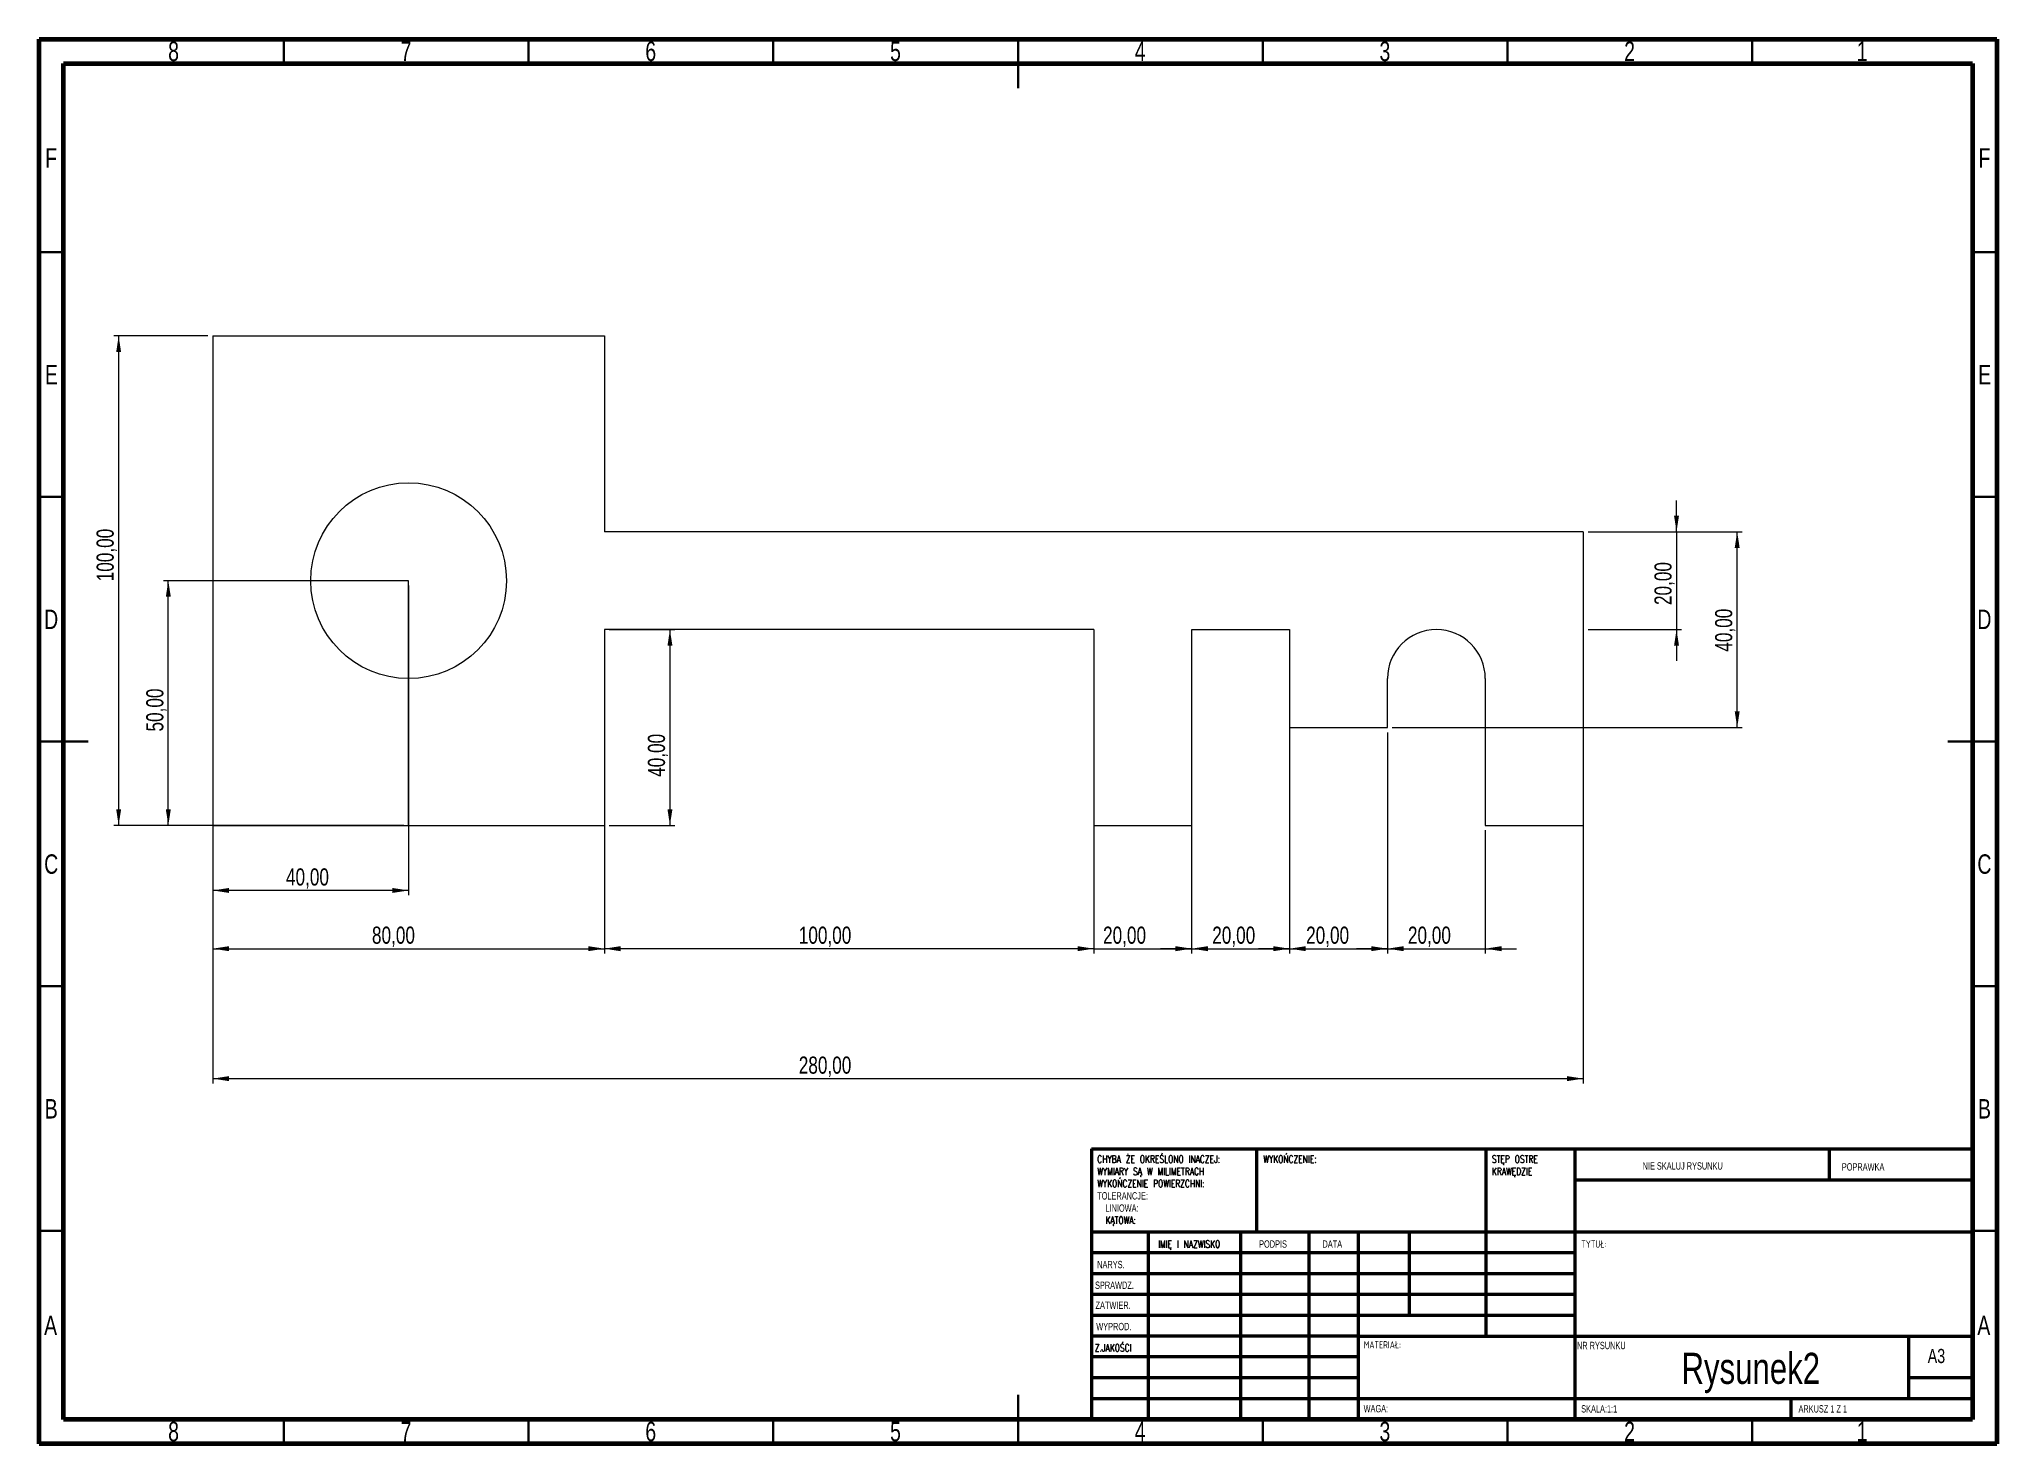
# Model space of a CAD drawing. Header units: millimetres. Extents: x 15 to 415, y 5 to 292.
import ezdxf

# ---------------------------------------------------------------- set-up
doc = ezdxf.new("R2010")
doc.units = ezdxf.units.MM
doc.styles.add('SLDTEXTSTYLE0', font='TXT', dxfattribs={"width": 0.75})
doc.styles.add('SLDTEXTSTYLE1', font='TXT', dxfattribs={"width": 0.75, "bigfont": 'bigfont'})
doc.styles.add('SLDTEXTSTYLE2', font='TXT', dxfattribs={"width": 0.6875})
doc.dimstyles.new('SLDDIMSTYLE0', dxfattribs={"dimtxt": 3.5, "dimasz": 3.302, "dimexe": 0, "dimexo": 0.0625, "dimgap": 0.875, "dimtad": 1, "dimrnd": 1e-09, "dimzin": 12, "dimdsep": 46, "dimtxsty": 'SLDTEXTSTYLE0', "dimsah": 1, "dimcen": 0.09, "dimadec": 0, "dimazin": 3, "dimtfac": 1, "dimtofl": 0, "dimtmove": 0, "dimatfit": 3, "dimfxl": 0, "dimfrac": 2, "dimtolj": 1, "dimtzin": 12, "dimarcsym": 0})
doc.dimstyles.new('SLDDIMSTYLE1', dxfattribs={"dimtxt": 3.5, "dimasz": 3.302, "dimexe": 0, "dimexo": 0.0625, "dimgap": 0.875, "dimtad": 1, "dimrnd": 1e-09, "dimzin": 12, "dimdsep": 46, "dimtxsty": 'SLDTEXTSTYLE0', "dimsah": 1, "dimcen": 0.09, "dimadec": 0, "dimazin": 3, "dimtfac": 1, "dimtmove": 0, "dimatfit": 0, "dimfxl": 0, "dimfrac": 2, "dimtolj": 1, "dimtzin": 12, "dimarcsym": 0})

# ---------------------------------------------------------------- blocks, each defined once
blk = doc.blocks.new('_D')
at = {"color": 7, "linetype": 'Continuous', "lineweight": 0}
for p, q in [((131.48, 171.36), (144.88, 171.36)), ((143.88, 171.36), (143.88, 131.36)), ((131.48, 131.36), (144.88, 131.36))]:
    blk.add_line(p, q, dxfattribs=at)
at = {"color": 7, "linetype": 'Continuous', "lineweight": 18}
for points in [[(143.88, 171.36), (143.38, 168.06), (144.39, 168.06)], [(143.88, 131.36), (144.39, 134.66), (143.38, 134.66)]]:
    blk.add_solid(points, dxfattribs=at)
at = {"color": 7, "linetype": 'Continuous', "lineweight": 18, "insert": (139.37, 141.28), "char_height": 3.5, "attachment_point": 1, "rotation": 90, "style": 'SLDTEXTSTYLE0'}
blk.add_mtext('40,00', dxfattribs=at)
blk = doc.blocks.new('_D_1')
at = {"color": 7, "linetype": 'Continuous', "lineweight": 0}
for p, q in [((50.48, 130.36), (50.48, 105.17)), ((130.48, 130.36), (130.48, 105.17)), ((50.48, 106.17), (130.48, 106.17))]:
    blk.add_line(p, q, dxfattribs=at)
at = {"color": 7, "linetype": 'Continuous', "lineweight": 18}
for points in [[(50.48, 106.17), (53.79, 105.66), (53.79, 106.68)], [(130.48, 106.17), (127.18, 106.68), (127.18, 105.66)]]:
    blk.add_solid(points, dxfattribs=at)
at = {"color": 7, "linetype": 'Continuous', "lineweight": 18, "insert": (83, 110.68), "char_height": 3.5, "attachment_point": 1, "style": 'SLDTEXTSTYLE0'}
blk.add_mtext('80,00', dxfattribs=at)
blk = doc.blocks.new('_D_2')
at = {"color": 7, "linetype": 'Continuous', "lineweight": 0}
for p, q in [((49.48, 231.36), (30.24, 231.36)), ((31.24, 231.36), (31.24, 131.36)), ((49.48, 131.36), (30.24, 131.36))]:
    blk.add_line(p, q, dxfattribs=at)
at = {"color": 7, "linetype": 'Continuous', "lineweight": 18}
for points in [[(31.24, 231.36), (30.74, 228.06), (31.75, 228.06)], [(31.24, 131.36), (31.75, 134.66), (30.74, 134.66)]]:
    blk.add_solid(points, dxfattribs=at)
at = {"color": 7, "linetype": 'Continuous', "lineweight": 18, "insert": (26.73, 181.23), "char_height": 3.5, "attachment_point": 1, "rotation": 90, "style": 'SLDTEXTSTYLE0'}
blk.add_mtext('100,00', dxfattribs=at)
blk = doc.blocks.new('_D_3')
at = {"color": 7, "linetype": 'Continuous', "lineweight": 0}
for p, q in [((50.48, 180.36), (50.48, 117.07)), ((90.48, 180.36), (90.48, 117.07)), ((90.48, 118.07), (50.48, 118.07))]:
    blk.add_line(p, q, dxfattribs=at)
at = {"color": 7, "linetype": 'Continuous', "lineweight": 18}
for points in [[(50.48, 118.07), (53.79, 117.56), (53.79, 118.57)], [(90.48, 118.07), (87.18, 118.57), (87.18, 117.56)]]:
    blk.add_solid(points, dxfattribs=at)
at = {"color": 7, "linetype": 'Continuous', "lineweight": 18, "insert": (65.43, 122.58), "char_height": 3.5, "attachment_point": 1, "style": 'SLDTEXTSTYLE0'}
blk.add_mtext('40,00', dxfattribs=at)
blk = doc.blocks.new('_D_4')
at = {"color": 7, "linetype": 'Continuous', "lineweight": 0}
for p, q in [((89.48, 181.36), (40.39, 181.36)), ((41.39, 131.36), (41.39, 181.36)), ((89.48, 131.36), (40.39, 131.36))]:
    blk.add_line(p, q, dxfattribs=at)
at = {"color": 7, "linetype": 'Continuous', "lineweight": 18}
for points in [[(41.39, 181.36), (40.88, 178.06), (41.9, 178.06)], [(41.39, 131.36), (41.9, 134.66), (40.88, 134.66)]]:
    blk.add_solid(points, dxfattribs=at)
at = {"color": 7, "linetype": 'Continuous', "lineweight": 18, "insert": (36.88, 150.54), "char_height": 3.5, "attachment_point": 1, "rotation": 90, "style": 'SLDTEXTSTYLE0'}
blk.add_mtext('50,00', dxfattribs=at)
blk = doc.blocks.new('_D_5')
at = {"color": 7, "linetype": 'Continuous', "lineweight": 0}
for p, q in [((130.48, 170.36), (130.48, 105.17)), ((230.48, 170.36), (230.48, 105.17)), ((230.48, 106.17), (130.48, 106.17))]:
    blk.add_line(p, q, dxfattribs=at)
at = {"color": 7, "linetype": 'Continuous', "lineweight": 18}
for points in [[(130.48, 106.17), (133.79, 105.66), (133.79, 106.68)], [(230.48, 106.17), (227.18, 106.68), (227.18, 105.66)]]:
    blk.add_solid(points, dxfattribs=at)
at = {"color": 7, "linetype": 'Continuous', "lineweight": 18, "insert": (170.21, 110.68), "char_height": 3.5, "attachment_point": 1, "style": 'SLDTEXTSTYLE0'}
blk.add_mtext('100,00', dxfattribs=at)
blk = doc.blocks.new('_D_6')
at = {"color": 7, "linetype": 'Continuous', "lineweight": 0}
for p, q in [((230.48, 130.36), (230.48, 105.17)), ((250.48, 130.36), (250.48, 105.17)), ((230.48, 106.17), (224.13, 106.17)), ((230.48, 106.17), (250.48, 106.17)), ((250.48, 106.17), (256.83, 106.17))]:
    blk.add_line(p, q, dxfattribs=at)
at = {"color": 7, "linetype": 'Continuous', "lineweight": 18}
for points in [[(230.48, 106.17), (227.18, 106.68), (227.18, 105.66)], [(250.48, 106.17), (253.79, 105.66), (253.79, 106.68)]]:
    blk.add_solid(points, dxfattribs=at)
at = {"color": 7, "linetype": 'Continuous', "lineweight": 18, "insert": (232.38, 110.68), "char_height": 3.5, "attachment_point": 1, "style": 'SLDTEXTSTYLE0'}
blk.add_mtext('20,00', dxfattribs=at)
blk = doc.blocks.new('_D_7')
at = {"color": 7, "linetype": 'Continuous', "lineweight": 0}
for p, q in [((250.48, 170.36), (250.48, 105.17)), ((270.48, 170.36), (270.48, 105.17)), ((250.48, 106.17), (244.13, 106.17)), ((250.48, 106.17), (270.48, 106.17)), ((270.48, 106.17), (276.83, 106.17))]:
    blk.add_line(p, q, dxfattribs=at)
at = {"color": 7, "linetype": 'Continuous', "lineweight": 18}
for points in [[(250.48, 106.17), (247.18, 106.68), (247.18, 105.66)], [(270.48, 106.17), (273.79, 105.66), (273.79, 106.68)]]:
    blk.add_solid(points, dxfattribs=at)
at = {"color": 7, "linetype": 'Continuous', "lineweight": 18, "insert": (254.69, 110.68), "char_height": 3.5, "attachment_point": 1, "style": 'SLDTEXTSTYLE0'}
blk.add_mtext('20,00', dxfattribs=at)
blk = doc.blocks.new('_D_8')
at = {"color": 7, "linetype": 'Continuous', "lineweight": 0}
for p, q in [((270.48, 150.36), (270.48, 105.17)), ((290.48, 150.36), (290.48, 105.17)), ((270.48, 106.17), (264.13, 106.17)), ((270.48, 106.17), (290.48, 106.17)), ((290.48, 106.17), (296.83, 106.17))]:
    blk.add_line(p, q, dxfattribs=at)
at = {"color": 7, "linetype": 'Continuous', "lineweight": 18}
for points in [[(270.48, 106.17), (267.18, 106.68), (267.18, 105.66)], [(290.48, 106.17), (293.79, 105.66), (293.79, 106.68)]]:
    blk.add_solid(points, dxfattribs=at)
at = {"color": 7, "linetype": 'Continuous', "lineweight": 18, "insert": (273.87, 110.68), "char_height": 3.5, "attachment_point": 1, "style": 'SLDTEXTSTYLE0'}
blk.add_mtext('20,00', dxfattribs=at)
blk = doc.blocks.new('_D_9')
at = {"color": 7, "linetype": 'Continuous', "lineweight": 0}
for p, q in [((290.48, 150.36), (290.48, 105.17)), ((310.48, 130.36), (310.48, 105.17)), ((290.48, 106.17), (284.13, 106.17)), ((290.48, 106.17), (310.48, 106.17)), ((310.48, 106.17), (316.83, 106.17))]:
    blk.add_line(p, q, dxfattribs=at)
at = {"color": 7, "linetype": 'Continuous', "lineweight": 18}
for points in [[(290.48, 106.17), (287.18, 106.68), (287.18, 105.66)], [(310.48, 106.17), (313.79, 105.66), (313.79, 106.68)]]:
    blk.add_solid(points, dxfattribs=at)
at = {"color": 7, "linetype": 'Continuous', "lineweight": 18, "insert": (294.67, 110.68), "char_height": 3.5, "attachment_point": 1, "style": 'SLDTEXTSTYLE0'}
blk.add_mtext('20,00', dxfattribs=at)
blk = doc.blocks.new('_D_10')
at = {"color": 7, "linetype": 'Continuous', "lineweight": 0}
for p, q in [((349.55, 191.36), (349.55, 197.71)), ((331.48, 191.36), (350.55, 191.36)), ((349.55, 191.36), (349.55, 171.36)), ((331.48, 171.36), (350.55, 171.36)), ((349.55, 171.36), (349.55, 165.01))]:
    blk.add_line(p, q, dxfattribs=at)
at = {"color": 7, "linetype": 'Continuous', "lineweight": 18}
for points in [[(349.55, 191.36), (350.06, 194.66), (349.04, 194.66)], [(349.55, 171.36), (349.04, 168.06), (350.06, 168.06)]]:
    blk.add_solid(points, dxfattribs=at)
at = {"color": 7, "linetype": 'Continuous', "lineweight": 18, "insert": (345.04, 176.38), "char_height": 3.5, "attachment_point": 1, "rotation": 90, "style": 'SLDTEXTSTYLE0'}
blk.add_mtext('20,00', dxfattribs=at)
blk = doc.blocks.new('_D_11')
at = {"color": 7, "linetype": 'Continuous', "lineweight": 0}
for p, q in [((330.48, 170.36), (330.48, 78.62)), ((50.48, 130.36), (50.48, 78.62)), ((50.48, 79.62), (330.48, 79.62))]:
    blk.add_line(p, q, dxfattribs=at)
at = {"color": 7, "linetype": 'Continuous', "lineweight": 18}
for points in [[(50.48, 79.62), (53.79, 79.11), (53.79, 80.13)], [(330.48, 79.62), (327.18, 80.13), (327.18, 79.11)]]:
    blk.add_solid(points, dxfattribs=at)
at = {"color": 7, "linetype": 'Continuous', "lineweight": 18, "insert": (170.21, 84.13), "char_height": 3.5, "attachment_point": 1, "style": 'SLDTEXTSTYLE0'}
blk.add_mtext('280,00', dxfattribs=at)
blk = doc.blocks.new('_D_12')
at = {"color": 7, "linetype": 'Continuous', "lineweight": 0}
for p, q in [((331.48, 191.36), (362.95, 191.36)), ((361.95, 151.36), (361.95, 191.36)), ((291.48, 151.36), (362.95, 151.36))]:
    blk.add_line(p, q, dxfattribs=at)
at = {"color": 7, "linetype": 'Continuous', "lineweight": 18}
for points in [[(361.95, 191.36), (361.44, 188.06), (362.45, 188.06)], [(361.95, 151.36), (362.45, 154.66), (361.44, 154.66)]]:
    blk.add_solid(points, dxfattribs=at)
at = {"color": 7, "linetype": 'Continuous', "lineweight": 18, "insert": (357.43, 166.85), "char_height": 3.5, "attachment_point": 1, "rotation": 90, "style": 'SLDTEXTSTYLE0'}
blk.add_mtext('40,00', dxfattribs=at)

msp = doc.modelspace()

# ---------------------------------------------------------------- linework, layer by layer
at = {"color": 7, "linetype": 'Continuous', "lineweight": 70}
for p, q in [((15, 5), (15, 292)), ((15, 292), (415, 292)), ((415, 292), (415, 5)), ((20, 10), (20, 287)), ((20, 287), (410, 287)), ((410, 287), (410, 10)), ((410, 10), (20, 10)), ((415, 5), (15, 5))]:
    msp.add_line(p, q, dxfattribs=at)
at = {"color": 7, "linetype": 'Continuous', "lineweight": 35}
for p, q in [((65, 287), (65, 292)), ((115, 287), (115, 292)), ((165, 287), (165, 292)), ((215, 292), (215, 282)), ((215, 287), (215, 292)), ((265, 287), (265, 292)), ((315, 287), (315, 292)), ((365, 287), (365, 292)), ((20, 248.5), (15, 248.5)), ((410, 248.5), (415, 248.5)), ((20, 198.5), (15, 198.5)), ((410, 198.5), (415, 198.5)), ((15, 148.5), (25, 148.5)), ((20, 148.5), (15, 148.5)), ((415, 148.5), (405, 148.5)), ((410, 148.5), (415, 148.5)), ((20, 98.5), (15, 98.5)), ((410, 98.5), (415, 98.5)), ((20, 48.5), (15, 48.5)), ((410, 48.5), (415, 48.5)), ((215, 5), (215, 15)), ((65, 10), (65, 5)), ((115, 10), (115, 5)), ((165, 10), (165, 5)), ((215, 10), (215, 5)), ((265, 10), (265, 5)), ((315, 10), (315, 5)), ((365, 10), (365, 5))]:
    msp.add_line(p, q, dxfattribs=at)
at = {"color": 7, "linetype": 'Continuous', "lineweight": 18}
for p, q in [((50.484, 231.359), (130.484, 231.359)), ((50.484, 231.359), (50.484, 131.359)), ((130.484, 231.359), (130.484, 191.359)), ((330.484, 191.359), (130.484, 191.359)), ((330.484, 191.359), (330.484, 171.359)), ((90.484, 181.359), (50.484, 181.359)), ((90.484, 131.359), (90.484, 181.359)), ((230.484, 171.359), (130.484, 171.359)), ((130.484, 171.359), (130.484, 131.359)), ((230.484, 171.359), (230.484, 131.359)), ((250.484, 131.359), (250.484, 171.359)), ((250.484, 171.359), (270.484, 171.359)), ((270.484, 171.359), (270.484, 151.359)), ((330.484, 171.359), (330.484, 131.359)), ((290.484, 151.359), (290.484, 161.359)), ((310.484, 161.359), (310.484, 131.359)), ((270.484, 151.359), (290.484, 151.359)), ((50.484, 131.359), (130.484, 131.359)), ((230.484, 131.359), (250.484, 131.359)), ((310.484, 131.359), (330.484, 131.359))]:
    msp.add_line(p, q, dxfattribs=at)
at = {"color": 7, "linetype": 'Continuous', "lineweight": 50}
for p, q in [((230, 65.25), (410, 65.25)), ((230, 65.25), (230, 10)), ((263.8, 48.25), (263.8, 65.25)), ((310.6, 65.25), (310.6, 27)), ((328.8, 65.25), (328.8, 10)), ((380.8, 58.875), (380.8, 65.25)), ((410, 58.875), (328.8, 58.875)), ((410, 48.25), (230, 48.25)), ((241.564, 48.25), (241.564, 10)), ((260.442, 48.25), (260.442, 10)), ((274.399, 48.25), (274.399, 10)), ((284.6, 10), (284.6, 48.25)), ((295, 31.25), (295, 48.25)), ((328.8, 44), (230, 44)), ((328.8, 39.75), (230, 39.75)), ((328.8, 35.5), (230, 35.5)), ((328.8, 31.25), (230, 31.25)), ((284.6, 27), (230, 27)), ((284.6, 27), (410, 27)), ((397, 14.25), (397, 27)), ((284.6, 22.75), (230, 22.75)), ((284.6, 18.5), (230, 18.5)), ((410, 18.5), (397, 18.5)), ((230, 14.25), (410, 14.25)), ((373, 10), (373, 14.25))]:
    msp.add_line(p, q, dxfattribs=at)
at = {"color": 7, "linetype": 'Continuous', "lineweight": 18}
msp.add_circle((90.484, 181.359), 20, dxfattribs=at)
msp.add_arc((300.484, 161.359), 10, 0, 180, dxfattribs=at)

# ---------------------------------------------------------------- texts
at = {"color": 7, "linetype": 'Continuous', "lineweight": 0}
for s, insert, char_height, attachment_point, style in [('8', (42.46, 291.5), 3.969, 2, 'SLDTEXTSTYLE0'), ('7', (89.96, 291.5), 3.969, 2, 'SLDTEXTSTYLE0'), ('6', (139.96, 291.5), 3.969, 2, 'SLDTEXTSTYLE0'), ('5', (189.96, 291.5), 3.969, 2, 'SLDTEXTSTYLE0'), ('4', (239.96, 291.5), 3.969, 2, 'SLDTEXTSTYLE0'), ('3', (289.96, 291.5), 3.969, 2, 'SLDTEXTSTYLE0'), ('2', (339.96, 291.5), 3.969, 2, 'SLDTEXTSTYLE0'), ('1', (387.46, 291.5), 3.969, 2, 'SLDTEXTSTYLE0'), ('F', (17.458, 269.692), 3.969, 2, 'SLDTEXTSTYLE0'), ('F', (412.458, 269.692), 3.969, 2, 'SLDTEXTSTYLE0'), ('E', (17.508, 225.442), 3.969, 2, 'SLDTEXTSTYLE0'), ('E', (412.508, 225.442), 3.969, 2, 'SLDTEXTSTYLE0'), ('D', (17.453, 175.442), 3.969, 2, 'SLDTEXTSTYLE0'), ('D', (412.453, 175.442), 3.969, 2, 'SLDTEXTSTYLE0'), ('C', (17.459, 125.442), 3.969, 2, 'SLDTEXTSTYLE0'), ('C', (412.459, 125.442), 3.969, 2, 'SLDTEXTSTYLE0'), ('B', (17.471, 75.442), 3.969, 2, 'SLDTEXTSTYLE0'), ('B', (412.471, 75.442), 3.969, 2, 'SLDTEXTSTYLE0'), ('CHYBA ŻE OKREŚLONO INACZEJ:', (231.182, 63.921), 1.5, 1, 'SLDTEXTSTYLE1'), ('WYKOŃCZENIE:', (265.123, 63.921), 1.5, 1, 'SLDTEXTSTYLE1'), ('WYMIARY SĄ W MILIMETRACH', (231.182, 61.421), 1.5, 1, 'SLDTEXTSTYLE1'), ('STĘP OSTRE', (311.821, 63.921), 1.5, 1, 'SLDTEXTSTYLE1'), ('KRAWĘDZIE', (311.821, 61.421), 1.5, 1, 'SLDTEXTSTYLE1'), ('NIE SKALUJ RYSUNKU', (342.615, 62.533), 1.5, 1, 'SLDTEXTSTYLE0'), ('POPRAWKA', (383.328, 62.335), 1.5, 1, 'SLDTEXTSTYLE0'), ('TOLERANCJE:', (231.182, 56.421), 1.5, 1, 'SLDTEXTSTYLE0'), ('WYKOŃCZENIE POWIERZCHNI:', (231.182, 58.921), 1.5, 1, 'SLDTEXTSTYLE1'), ('LINIOWA:', (232.869, 53.921), 1.5, 1, 'SLDTEXTSTYLE0'), ('KĄTOWA:', (232.869, 51.421), 1.5, 1, 'SLDTEXTSTYLE1'), ('IMIĘ I NAZWISKO', (243.617, 46.576), 1.5, 1, 'SLDTEXTSTYLE1'), ('PODPIS', (264.268, 46.576), 1.5, 1, 'SLDTEXTSTYLE0'), ('DATA', (277.215, 46.576), 1.5, 1, 'SLDTEXTSTYLE0'), ('TYTUŁ:', (330.079, 46.576), 1.5, 1, 'SLDTEXTSTYLE1'), ('NARYS.', (231.182, 42.385), 1.5, 1, 'SLDTEXTSTYLE0'), ('SPRAWDZ.', (230.735, 38.162), 1.5, 1, 'SLDTEXTSTYLE0'), ('ZATWIER.', (230.839, 34.066), 1.5, 1, 'SLDTEXTSTYLE0'), ('A', (17.34, 31.192), 3.969, 2, 'SLDTEXTSTYLE0'), ('WYPROD.', (230.99, 29.716), 1.5, 1, 'SLDTEXTSTYLE0'), ('A', (412.34, 31.192), 3.969, 2, 'SLDTEXTSTYLE0'), ('Z.JAKOŚCI', (230.669, 25.35), 1.5, 1, 'SLDTEXTSTYLE1'), ('MATERIAŁ:', (285.646, 25.986), 1.5, 1, 'SLDTEXTSTYLE1'), ('NR RYSUNKU', (329.209, 25.843), 1.5, 1, 'SLDTEXTSTYLE0'), ('A3', (400.871, 24.406), 2.9104, 1, 'SLDTEXTSTYLE0'), ('Rysunek2', (364.721, 23.607), 6.35, 2, 'SLDTEXTSTYLE0'), ('WAGA:', (285.618, 12.949), 1.4986, 1, 'SLDTEXTSTYLE0'), ('SKALA:1:1', (330.074, 12.9), 1.5, 1, 'SLDTEXTSTYLE0'), ('ARKUSZ 1 Z 1', (374.478, 12.9), 1.5, 1, 'SLDTEXTSTYLE2'), ('8', (42.46, 9.5), 3.969, 2, 'SLDTEXTSTYLE0'), ('7', (89.96, 9.5), 3.969, 2, 'SLDTEXTSTYLE0'), ('6', (139.96, 9.5), 3.969, 2, 'SLDTEXTSTYLE0'), ('5', (189.96, 9.5), 3.969, 2, 'SLDTEXTSTYLE0'), ('4', (239.96, 9.5), 3.969, 2, 'SLDTEXTSTYLE0'), ('3', (289.96, 9.5), 3.969, 2, 'SLDTEXTSTYLE0'), ('2', (339.96, 9.5), 3.969, 2, 'SLDTEXTSTYLE0'), ('1', (387.46, 9.5), 3.969, 2, 'SLDTEXTSTYLE0')]:
    msp.add_mtext(s, dxfattribs=dict(at, insert=insert, char_height=char_height, attachment_point=attachment_point, style=style))

# ---------------------------------------------------------------- dimensions: what is measured, and where the dimension line sits
at = {"color": 7, "linetype": 'Continuous', "lineweight": 18}
for base, p1, p2, dimstyle, picture, middle in [((31.244, 131.359), (50.484, 231.359), (50.484, 131.359), 'SLDDIMSTYLE0', '_D_2', (31.244, 188.344)), ((349.547, 171.359), (330.484, 191.359), (330.484, 171.359), 'SLDDIMSTYLE1', '_D_10', (349.547, 182.198)), ((361.946, 191.359), (290.484, 151.359), (330.484, 191.359), 'SLDDIMSTYLE0', '_D_12', (361.946, 172.669)), ((41.389, 181.359), (90.484, 131.359), (90.484, 181.359), 'SLDDIMSTYLE0', '_D_4', (41.389, 156.359)), ((143.885, 131.359), (130.484, 171.359), (130.484, 131.359), 'SLDDIMSTYLE0', '_D', (143.885, 147.101))]:
    dim = msp.add_linear_dim(base=base, p1=p1, p2=p2, angle=90, dimstyle=dimstyle, dxfattribs=at)
    dim.commit()
    dim.dimension.update_dxf_attribs({"geometry": picture, "text_midpoint": middle, "dimtype": 160})
for base, p1, p2, dimstyle, picture, middle in [((50.484, 118.066), (90.484, 181.359), (50.484, 181.359), 'SLDDIMSTYLE0', '_D_3', (71.244, 118.066)), ((330.484, 79.621), (50.484, 131.359), (330.484, 171.359), 'SLDDIMSTYLE0', '_D_11', (177.326, 79.621)), ((130.484, 106.172), (230.484, 171.359), (130.484, 171.359), 'SLDDIMSTYLE0', '_D_5', (177.326, 106.172)), ((270.484, 106.172), (250.484, 171.359), (270.484, 171.359), 'SLDDIMSTYLE1', '_D_7', (260.513, 106.172)), ((290.484, 106.172), (270.484, 151.359), (290.484, 151.359), 'SLDDIMSTYLE1', '_D_8', (279.689, 106.172)), ((310.484, 106.172), (290.484, 151.359), (310.484, 131.359), 'SLDDIMSTYLE1', '_D_9', (300.484, 106.172)), ((130.484, 106.172), (50.484, 131.359), (130.484, 131.359), 'SLDDIMSTYLE0', '_D_1', (88.823, 106.172)), ((250.484, 106.172), (230.484, 131.359), (250.484, 131.359), 'SLDDIMSTYLE1', '_D_6', (238.194, 106.172))]:
    dim = msp.add_linear_dim(base=base, p1=p1, p2=p2, dimstyle=dimstyle, dxfattribs=at)
    dim.commit()
    dim.dimension.update_dxf_attribs({"geometry": picture, "text_midpoint": middle, "dimtype": 160})

doc.saveas('drawing.dxf')
